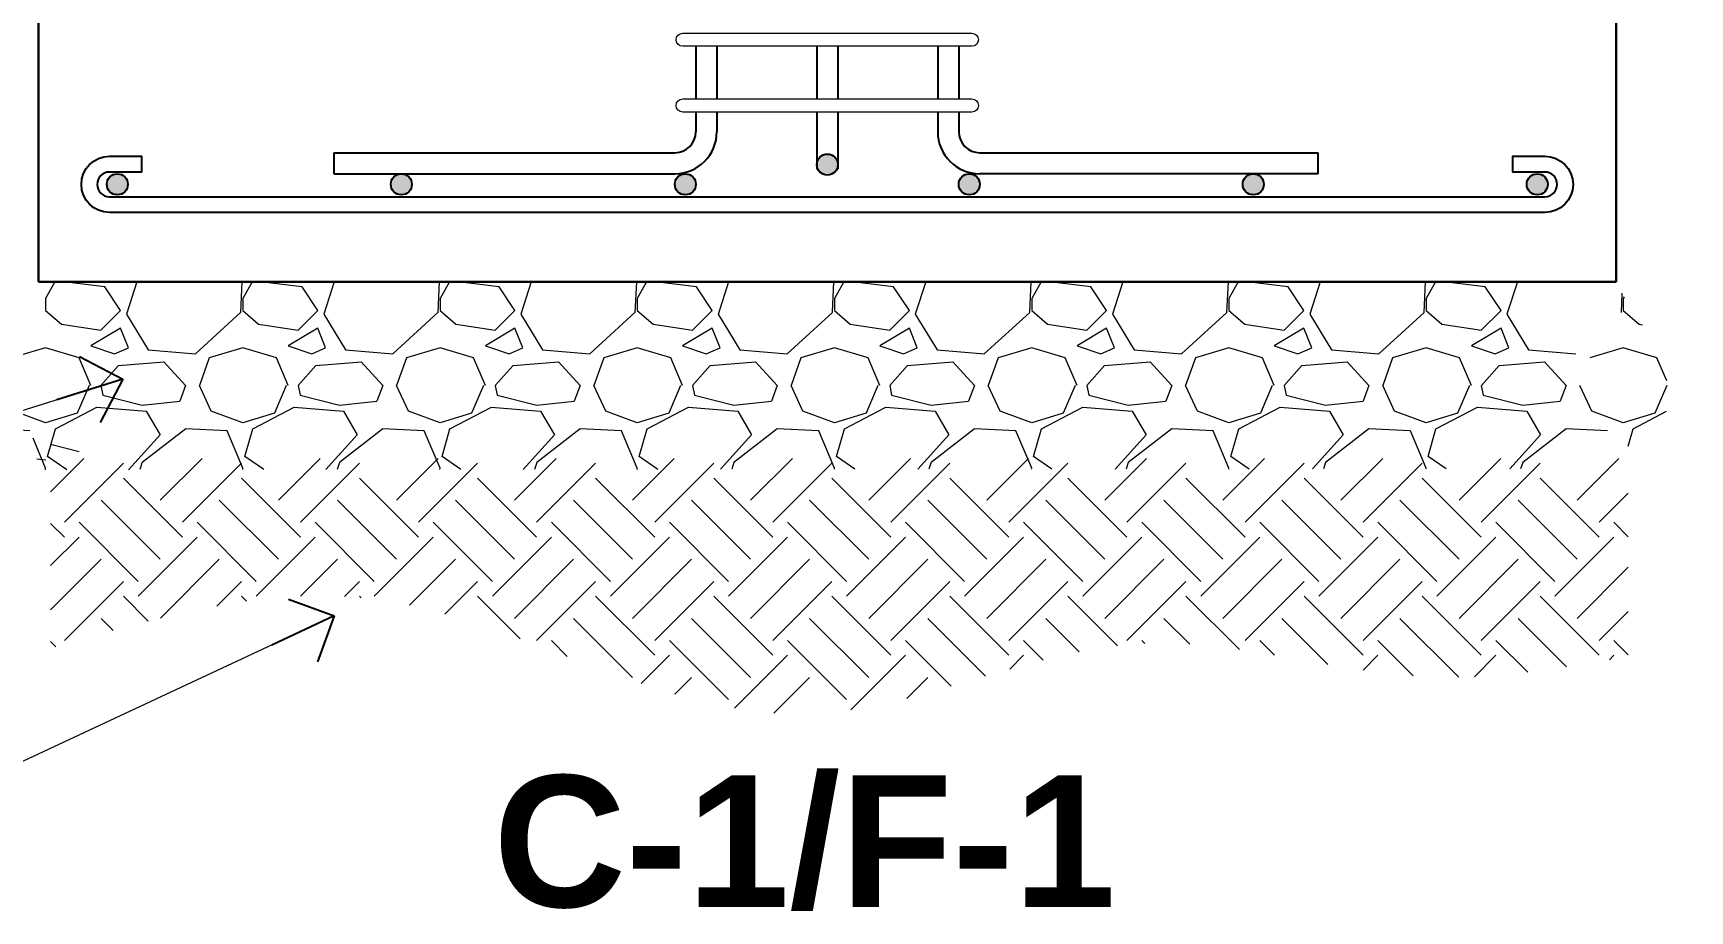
# Model space of a CAD drawing. Header units: millimetres. Extents: x 1634676 to 2568129, y -408635 to -190573.
# Drawn here: x 2472946 to 2474206, y -308494 to -307828 of the extents above; entities that cross this region are included whole.
import ezdxf

# ---------------------------------------------------------------- set-up
doc = ezdxf.new("R2010")
doc.units = ezdxf.units.MM
doc.header["$MEASUREMENT"] = 0
doc.linetypes.add('HIDDEN', pattern=[0.375, 0.25, -0.125])
doc.layers.get('0').update_dxf_attribs({"lineweight": 15})
doc.layers.get('Defpoints').update_dxf_attribs({"color": 250})
for name, color, linetype, lineweight in [('ST-COL_E', 6, 'Continuous', 30), ('ST-DIM_E', 250, 'Continuous', 13), ('ST-GIRDER_E', 3, 'HIDDEN', 30), ('ST-HATCH_E', 250, 'Continuous', 9), ('ST-STL_E', 5, 'Continuous', 25), ('ST-TIES_E', 14, 'Continuous', 15)]:
    doc.layers.add(name, color=color, linetype=linetype, lineweight=lineweight)
doc.styles.add('ST_TEXT', font='romans.shx', dxfattribs={"width": 0.75})
doc.styles.get("Standard").update_dxf_attribs({"font": 'GOTHIC.TTF'})
doc.dimstyles.new('ST_D25', dxfattribs={"dimscale": 25, "dimtxt": 2, "dimasz": 1.2, "dimexe": 1.5, "dimexo": 1, "dimgap": 1, "dimtad": 1, "dimdec": 0, "dimzin": 1, "dimdsep": 46, "dimtxsty": 'ST_TEXT', "dimblk": 'OpenIndicator', "dimcen": 1, "dimclrd": 256, "dimclre": 256, "dimclrt": 7, "dimadec": 0, "dimazin": 0, "dimtfac": 1, "dimtdec": 0, "dimtix": 1, "dimtmove": 2, "dimatfit": 3, "dimldrblk": 'OPEN90', "dimfxl": 0.075, "dimlwd": -1, "dimlwe": -1, "dimarcsym": 0})
doc.dimstyles.new('ST_D35', dxfattribs={"dimscale": 35, "dimtxt": 2, "dimasz": 1.2, "dimexe": 1.5, "dimexo": 1, "dimgap": 1, "dimtad": 1, "dimdec": 0, "dimzin": 1, "dimdsep": 46, "dimtxsty": 'ST_TEXT', "dimblk": 'OpenIndicator', "dimcen": 1, "dimclrd": 256, "dimclre": 256, "dimclrt": 7, "dimadec": 0, "dimazin": 0, "dimtfac": 1, "dimtdec": 0, "dimtix": 1, "dimtmove": 2, "dimatfit": 3, "dimldrblk": 'OPEN90', "dimfxl": 0.075, "dimlwd": -1, "dimlwe": -1, "dimarcsym": 0})

# ---------------------------------------------------------------- blocks, each defined once
blk = doc.blocks.new('OpenIndicator')
at = {"layer": 'ST-DIM_E'}
h = blk.add_hatch(color=255, dxfattribs=at)
h.paths.add_polyline_path([(0.3500000000000002, 0), (0.3645194722411961, 0, 0.4142135623730951), (2.775557561562891e-16, 0.364519472241196), (2.775557561562891e-16, 0.3500000000000001, -0.4142135623730951)])
h.paths.add_polyline_path([(2.775557561562891e-16, 0.3500000000000001), (2.775557561562891e-16, 0.364519472241196, 0.4142135623730951), (-0.3645194722411955, 0), (-0.3499999999999998, 0, -0.4142135623730953)])
h.paths.add_polyline_path([(1.665334536937735e-16, -0.3499999999999999), (1.665334536937735e-16, -0.3645194722411956, 0.4142135623730951), (0.3645194722411961, 0), (0.3500000000000002, 0, -0.4142135623730949)])
h.paths.add_polyline_path([(-0.3499999999999998, 0), (-0.3645194722411955, 0, 0.4142135623730949), (1.665334536937735e-16, -0.3645194722411956), (1.665334536937735e-16, -0.3499999999999999, -0.4142135623730949)])
at = {"layer": 'ST-DIM_E', "color": 255}
blk.add_line((2.983402616018552e-16, 0.6342797221434002), (1.457489482482074e-16, -0.6342797221434002), dxfattribs=at)
at = {"layer": 'ST-DIM_E', "color": 255, "const_width": 0.01}
blk.add_lwpolyline([(-0.6295341379212689, 0), (0.6295341379212693, 0)], dxfattribs=at)
at = {"layer": 'ST-DIM_E', "color": 255}
for centre, radius in [((3.33066907387547e-16, 1.443384749626027e-16), 0.3645194722411958), ((2.220446049250313e-16, 1.443384749626027e-16), 0.35)]:
    blk.add_circle(centre, radius, dxfattribs=at)
blk = doc.blocks.new('*D1627')
at = {"layer": 'Defpoints', "color": 0, "transparency": 16777216}
for p in [(2472728.268371962, -307766.388820698), (2472949.849165814, -307766.388820698), (2472949.849165814, -308016.388820698)]:
    blk.add_point(p, dxfattribs=at)
at = {"layer": 'ST-DIM_E', "transparency": 16777216}
for p, q in [((2472924.849165814, -307766.388820698), (2472690.768371962, -307766.388820698)), ((2472728.268371962, -307986.388820698), (2472728.268371962, -307796.388820698)), ((2472924.849165814, -308016.388820698), (2472690.768371962, -308016.388820698))]:
    blk.add_line(p, q, dxfattribs=at)
at = {"layer": 'ST-DIM_E', "transparency": 16777216, "xscale": 30, "yscale": 30, "zscale": 30}
for p, rotation in [((2472728.268371962, -307766.388820698), 90), ((2472728.268371962, -308016.388820698), 270)]:
    blk.add_blockref('OpenIndicator', p, dxfattribs=dict(at, rotation=rotation))
at = {"layer": 'ST-DIM_E', "color": 7, "transparency": 16777216, "insert": (2472678.268371962, -307891.3888206987), "char_height": 50, "attachment_point": 5, "rotation": 90, "style": 'ST_TEXT'}
blk.add_mtext('300', dxfattribs=at)
blk = doc.blocks.new('_Open90')
at = {"color": 0, "linetype": 'ByBlock', "lineweight": -2}
for p, q in [((-0.5, 0.5), (0, 0)), ((0, 0), (-1, 0)), ((0, 0), (-0.5, -0.5))]:
    blk.add_line(p, q, dxfattribs=at)

msp = doc.modelspace()

# ---------------------------------------------------------------- hatches: boundary and pattern name
at = {"layer": 'ST-GIRDER_E', "linetype": 'HIDDEN', "ltscale": 2, "true_color": 0xc7c8ca}
h = msp.add_hatch(color=9, dxfattribs=at)
h.dxf.hatch_style = 1
h.paths.add_polyline_path([(2473541.849165814, -307927.3719121771, 1), (2473557.849165814, -307927.3719121771, 1)])
h = msp.add_hatch(color=9, dxfattribs=at)
h.dxf.hatch_style = 1
h.paths.add_polyline_path([(2473001.849165814, -307942.3888206942, 1), (2473017.849165814, -307942.3888206942, 1)])
h = msp.add_hatch(color=9, dxfattribs=at)
h.dxf.hatch_style = 1
h.paths.add_polyline_path([(2473217.849165814, -307942.3888206942, 1), (2473233.849165814, -307942.3888206942, 1)])
h = msp.add_hatch(color=9, dxfattribs=at)
h.dxf.hatch_style = 1
h.paths.add_polyline_path([(2473433.849165814, -307942.3888206942, 1), (2473449.849165814, -307942.3888206942, 1)])
h = msp.add_hatch(color=9, dxfattribs=at)
h.dxf.hatch_style = 1
h.paths.add_polyline_path([(2473649.849165814, -307942.3888206942, 1), (2473665.849165814, -307942.3888206942, 1)])
h = msp.add_hatch(color=9, dxfattribs=at)
h.dxf.hatch_style = 1
h.paths.add_polyline_path([(2473865.849165814, -307942.3888206942, 1), (2473881.849165814, -307942.3888206942, 1)])
h = msp.add_hatch(color=9, dxfattribs=at)
h.dxf.hatch_style = 1
h.paths.add_polyline_path([(2474081.849165814, -307942.3888206942, 1), (2474097.849165814, -307942.3888206942, 1)])
h = msp.add_hatch(color=9, dxfattribs=at)
h.dxf.hatch_style = 1
h.paths.add_polyline_path([(2474081.849165814, -307942.3888206942, 1), (2474097.849165814, -307942.3888206942, 1)])
at = {"layer": 'ST-HATCH_E'}
h = msp.add_hatch(dxfattribs=at)
h.set_pattern_fill('GRAVEL', color=256, scale=150, angle=180)
h.set_pattern_definition([(48.012787504, (441246.3225926473, -97046.1380657343), (1200.00000000001, 1350), [20.1804, -1997.863207061054]), (4.969740727999996, (441259.8225926473, -97031.1380657343), (-1799.999999999996, -150.0000000000051), [34.6302, -3428.388714184499]), (312.510447078, (441294.3225926324, -97028.1380657343), (-1500.000000000017, 1649.99999999998), [24.4182, -2417.404889414955]), (87.27368900599998, (441352.8225926324, -96990.63806573057), (-150.000000000004, -3000.000000000003), [31.53569999999977, -3122.033706244333]), (112.833654178, (441354.3225926324, -96959.1380657343), (749.999999999998, -1800.000000000004), [30.92324999999987, -3061.405969213228]), (177.273689006, (441342.3225926473, -96930.6380657343), (3000.000000000003, -150.0000000000042), [31.5357, -3122.03370624435]), (217.6942404667, (441310.8225926324, -96929.13806573057), (1950, 1499.999999999996), [41.70434999999999, -4128.727282337401]), (252.2553283749, (441277.8225926473, -96954.63806573057), (-1050.000000000005, -3300), [39.3732, -3897.948224522009]), (301.429565615, (441265.8225926324, -96992.1380657343), (1200.000000000003, -1949.999999999998), [31.6425, -3132.61096645935]), (355.236358309, (441282.3225926324, -97019.13806573057), (-1649.999999999997, 150.0000000000059), [36.12479999999999, -1770.114386818845]), (42.39743779799998, (441318.3225926473, -97022.13806573057), (1799.999999999995, 1649.999999999996), [46.7172, -4625.006250719234]), (318.814074834, (441204.3225926473, -96989.13806573057), (1050.000000000005, -900), [15.94515, -1578.576721910205]), (351.46923439, (441216.3225926473, -96999.6380657343), (-1950, 299.9999999999995), [30.33555, -3003.22671242355]), (45, (441246.3225926473, -97004.13806573057), (3.502244067671177e-14, 149.9999999999899), [21.21315, -190.918884355965]), (23.19859051400003, (441256.8225926473, -97022.13806573057), (-749.9999999999983, -299.9999999999961), [11.4237, -1130.942265879585]), (111.801409486, (441267.3225926324, -97017.6380657343), (149.9999999999525, -450.0000000000154), [16.15545, -791.619271070175]), (210.9637565321, (441261.3225926473, -97002.6380657343), (-450.000000000008, -299.9999999999969), [26.23935, -848.403434226795]), (341.565051177, (441238.8225926324, -97016.13806573057), (-300.0000000000017, 149.9999999999965), [18.97365, -455.3679990252598]), (196.389540334, (441354.3225926324, -97017.6380657343), (-1499.999999999995, -450.0000000000064), [26.58, -2631.42677200041]), (250.3461759419, (441328.8225926473, -97025.13806573057), (600.0000000001833, 1650.00000000051), [22.29915, -2207.61116209785]), (113.1985905139999, (441238.8225926324, -97046.1380657343), (299.9999999999955, -749.9999999999986), [22.84725, -1119.518715879585]), (163.610459666, (441229.8225926473, -97025.13806573057), (1499.999999999995, -450.0000000000067), [26.57999999999987, -2631.426772000333]), (159.44395478, (441354.3225926324, -96924.63806573057), (750.0000000000055, -300.0000000000038), [25.632, -1255.968561797625]), (114.775140569, (441330.3225926473, -96915.6380657343), (750.0000000000006, -1650), [21.4767, -2126.1964594914]), (246.8014094864, (441237.3225926324, -96896.13806573057), (-299.9999999999973, -749.9999999999955), [22.84725, -1119.518715879585]), (197.3540246363, (441228.3225926473, -96917.13806573057), (1949.999999999996, 599.9999999999942), [25.14465, -2489.313542136]), (249.4439547804, (441310.8225926324, -96896.13806573057), (300.0000000000011, 749.9999999999932), [12.81599999999993, -1268.784561797617]), (281.309932474, (441246.3225926473, -96896.13806573057), (149.9999999999945, -600.0000000000018), [7.6485, -757.20442703892]), (345.963756532, (441247.8225926473, -96903.63806573057), (-449.9999999999938, 150.0000000000003), [30.92325, -587.5425938426552]), (6.009005956999972, (441277.8225926473, -96911.13806573057), (-1500.000000000007, -149.9999999999973), [28.6575, -2837.08847618142]), (123.690067526, (441261.3225926473, -96989.13806573057), (149.999999999998, -299.9999999999979), [21.6333, -519.1993913196001]), (173.1572265869999, (441249.3225926473, -96971.13806573057), (-2550.000000000002, 300.0000000000082), [37.7691, -3739.134393604245]), (240.9453959009, (441211.8225926324, -96966.6380657343), (599.9999999999965, 1049.999999999997), [15.4434, -1528.90112114805]), (270, (441204.3225926473, -96980.13806573057), (149.9999999999999, -150), [9, -141]), (300.256437164, (441280.8225926324, -96915.6380657343), (-600.0000000000013, 1050.000000000001), [20.8386, -2063.02799841747]), (228.0127875042, (441291.3225926473, -96933.6380657343), (-1200, -1349.999999999996), [40.3608, -1977.682807061055]), (180, (441264.3225926473, -96963.6380657343), (-150, -150), [39, -111]), (145.3048464690001, (441225.3225926324, -96963.6380657343), (-1500.00000000002, 1049.999999999974), [23.7171, -2347.9911451263]), (74.05460409900003, (441205.8225926473, -96950.13806573057), (150.0000000000057, 600.0000000000007), [21.8403, -1070.176183392075]), (27.64597536400002, (441211.8225926324, -96929.13806573057), (2849.999999999993, 1500.000000000007), [35.55975000000001, -3520.42112733891]), (355.42607874, (441243.3225926473, -96912.6380657343), (1949.999999999993, -150.0000000000004), [37.61985, -3724.361011195335])])
edge = h.paths.add_edge_path()
edge.add_spline(control_points=[(2474148.66039236, -308150.6663997819), (2474149.338559525, -308141.7368525019), (2474205.91096762, -308136.2883735126), (2474180.930349113, -308061.6226146606), (2474164.495959537, -308041.2675914181), (2474149.849165814, -308016.3888206942)], knot_values=[0.003908863949199546, 0.003908863949199546, 0.003908863949199546, 0.003908863949199546, 0.03072613279724229, 0.09957631433818252, 0.1387455386454375, 0.1387455386454375, 0.1387455386454375, 0.1387455386454375], degree=3, periodic=0)
edge.add_line((2474149.849165814, -308016.3888206942), (2472949.849165813, -308016.388820696))
edge.add_spline(control_points=[(2472949.849165814, -308016.3888206979), (2472947.388059111, -308029.7358672408), (2472951.252022596, -308064.0776681652), (2472879.344529734, -308111.6071183434), (2472949.879739241, -308134.9599400734), (2472948.359789909, -308154.5710860653)], knot_values=[0, 0, 0, 0, 0.04044106263720304, 0.1024602291277422, 0.1613566514126297, 0.1613566514126297, 0.1613566514126297, 0.1613566514126297], degree=3, periodic=0)
edge.add_line((2472948.596685173, -308151.3538369288), (2472948.703251888, -308159.2635754561))
edge.add_line((2472948.7032519, -308159.2635754583), (2474148.660392362, -308158.564934596))

# ---------------------------------------------------------------- linework, layer by layer
at = {"layer": 'ST-COL_E'}
for p, q in [((2472949.849165814, -307766.6991332633), (2472949.849165814, -308016.3888206979)), ((2474149.849165814, -308016.3888206942), (2474149.849165814, -307766.6991332633)), ((2472949.849165814, -308016.3888206979), (2474149.849165814, -308016.3888206942))]:
    msp.add_line(p, q, dxfattribs=at)
at = {"layer": 'ST-HATCH_E', "ltscale": 100}
for p, q in [((2472980.844598608, -308145.604736199), (2472959.10526097, -308140.1699193133)), ((2472959.10526097, -308175.9994884593), (2472984.440220402, -308150.6645290306)), ((2472959.10526097, -308175.9994884593), (2472984.440220402, -308150.6645290306)), ((2472969.542654546, -308199.238055346), (2473014.443935157, -308154.3367747416)), ((2472969.542654546, -308199.238055346), (2473014.443935157, -308154.3367747416)), ((2473042.507235528, -308182.4000751203), (2473074.242781611, -308150.6645290306)), ((2473042.507235528, -308182.4000751203), (2473074.242781611, -308150.6645290306)), ((2473059.345215754, -308199.238055346), (2473104.246496366, -308154.3367747416)), ((2473059.345215754, -308199.238055346), (2473104.246496366, -308154.3367747416)), ((2473132.309796737, -308182.4000751203), (2473164.045342819, -308150.6645290306)), ((2473132.309796737, -308182.4000751203), (2473164.045342819, -308150.6645290306)), ((2473149.147776978, -308199.238055346), (2473194.049057574, -308154.3367747416)), ((2473149.147776978, -308199.238055346), (2473194.049057574, -308154.3367747416)), ((2473222.112357946, -308182.4000751203), (2473253.847904028, -308150.6645290306)), ((2473222.112357946, -308182.4000751203), (2473253.847904028, -308150.6645290306)), ((2473238.950338186, -308199.238055346), (2473283.851618783, -308154.3367747416)), ((2473238.950338186, -308199.238055346), (2473283.851618783, -308154.3367747416)), ((2473311.914919154, -308182.4000751203), (2473343.650465251, -308150.6645290306)), ((2473311.914919154, -308182.4000751203), (2473343.650465251, -308150.6645290306)), ((2473328.752899395, -308199.238055346), (2473373.654180007, -308154.3367747416)), ((2473328.752899395, -308199.238055346), (2473373.654180007, -308154.3367747416)), ((2473401.717480378, -308182.4000751203), (2473433.45302646, -308150.6645290306)), ((2473401.717480378, -308182.4000751203), (2473433.45302646, -308150.6645290306)), ((2473418.555460589, -308199.238055346), (2473463.4567412, -308154.3367747416)), ((2473418.555460589, -308199.238055346), (2473463.4567412, -308154.3367747416)), ((2473491.520041586, -308182.4000751203), (2473523.255587669, -308150.6645290306)), ((2473491.520041586, -308182.4000751203), (2473523.255587669, -308150.6645290306)), ((2473508.358021797, -308199.238055346), (2473553.259302409, -308154.3367747416)), ((2473508.358021797, -308199.238055346), (2473553.259302409, -308154.3367747416)), ((2473581.322602795, -308182.4000751203), (2473613.058148877, -308150.6645290306)), ((2473581.322602795, -308182.4000751203), (2473613.058148877, -308150.6645290306)), ((2473598.160583021, -308199.238055346), (2473643.061863618, -308154.3367747416)), ((2473598.160583021, -308199.238055346), (2473643.061863618, -308154.3367747416)), ((2473671.125164004, -308182.4000751203), (2473702.860710086, -308150.6645290306)), ((2473671.125164004, -308182.4000751203), (2473702.860710086, -308150.6645290306)), ((2473687.963144229, -308199.238055346), (2473732.864424826, -308154.3367747416)), ((2473687.963144229, -308199.238055346), (2473732.864424826, -308154.3367747416)), ((2473760.927725212, -308182.4000751203), (2473792.663271309, -308150.6645290306)), ((2473760.927725212, -308182.4000751203), (2473792.663271309, -308150.6645290306)), ((2473777.765705438, -308199.238055346), (2473822.666986035, -308154.3367747416)), ((2473777.765705438, -308199.238055346), (2473822.666986035, -308154.3367747416)), ((2473850.730286421, -308182.4000751203), (2473882.465832518, -308150.6645290306)), ((2473850.730286421, -308182.4000751203), (2473882.465832518, -308150.6645290306)), ((2473867.568266646, -308199.238055346), (2473912.469547258, -308154.3367747416)), ((2473867.568266646, -308199.238055346), (2473912.469547258, -308154.3367747416)), ((2473940.532847644, -308182.4000751203), (2473972.268393727, -308150.6645290306)), ((2473940.532847644, -308182.4000751203), (2473972.268393727, -308150.6645290306)), ((2473957.370827855, -308199.238055346), (2474002.272108467, -308154.3367747416)), ((2473957.370827855, -308199.238055346), (2474002.272108467, -308154.3367747416)), ((2474030.335408853, -308182.4000751203), (2474062.070954935, -308150.6645290306)), ((2474030.335408853, -308182.4000751203), (2474062.070954935, -308150.6645290306)), ((2474047.173389064, -308199.238055346), (2474092.074669675, -308154.3367747416)), ((2474047.173389064, -308199.238055346), (2474092.074669675, -308154.3367747416)), ((2474120.137970062, -308182.4000751203), (2474151.873516144, -308150.6645290306)), ((2474120.137970062, -308182.4000751203), (2474151.873516144, -308150.6645290306)), ((2473059.345215754, -308210.4633754989), (2473014.443935157, -308165.5620948909)), ((2473059.345215754, -308210.4633754989), (2473014.443935157, -308165.5620948909)), ((2473149.147776978, -308210.4633754989), (2473104.246496366, -308165.5620948909)), ((2473149.147776978, -308210.4633754989), (2473104.246496366, -308165.5620948909)), ((2473238.950338186, -308210.4633754989), (2473194.049057574, -308165.5620948909)), ((2473238.950338186, -308210.4633754989), (2473194.049057574, -308165.5620948909)), ((2473328.752899395, -308210.4633754989), (2473283.851618783, -308165.5620948909)), ((2473328.752899395, -308210.4633754989), (2473283.851618783, -308165.5620948909)), ((2473418.555460589, -308210.4633754989), (2473373.654180007, -308165.5620948909)), ((2473418.555460589, -308210.4633754989), (2473373.654180007, -308165.5620948909)), ((2473508.358021797, -308210.4633754989), (2473463.4567412, -308165.5620948909)), ((2473508.358021797, -308210.4633754989), (2473463.4567412, -308165.5620948909)), ((2473598.160583021, -308210.4633754989), (2473553.259302409, -308165.5620948909)), ((2473598.160583021, -308210.4633754989), (2473553.259302409, -308165.5620948909)), ((2473687.963144229, -308210.4633754989), (2473643.061863618, -308165.5620948909)), ((2473687.963144229, -308210.4633754989), (2473643.061863618, -308165.5620948909)), ((2473777.765705438, -308210.4633754989), (2473732.864424826, -308165.5620948909)), ((2473777.765705438, -308210.4633754989), (2473732.864424826, -308165.5620948909)), ((2473867.568266646, -308210.4633754989), (2473822.666986035, -308165.5620948909)), ((2473867.568266646, -308210.4633754989), (2473822.666986035, -308165.5620948909)), ((2473957.370827855, -308210.4633754989), (2473912.469547258, -308165.5620948909)), ((2473957.370827855, -308210.4633754989), (2473912.469547258, -308165.5620948909)), ((2474047.173389064, -308210.4633754989), (2474002.272108467, -308165.5620948909)), ((2474047.173389064, -308210.4633754989), (2474002.272108467, -308165.5620948909)), ((2474136.975950287, -308210.4633754989), (2474092.074669675, -308165.5620948909)), ((2474136.975950287, -308210.4633754989), (2474092.074669675, -308165.5620948909)), ((2473042.507235528, -308227.3013557246), (2472997.605954917, -308182.4000751203)), ((2473042.507235528, -308227.3013557246), (2472997.605954917, -308182.4000751203)), ((2473132.309796737, -308227.3013557246), (2473087.408516125, -308182.4000751203)), ((2473132.309796737, -308227.3013557246), (2473087.408516125, -308182.4000751203)), ((2473222.112357946, -308227.3013557246), (2473177.211077349, -308182.4000751203)), ((2473222.112357946, -308227.3013557246), (2473177.211077349, -308182.4000751203)), ((2473311.914919154, -308227.3013557246), (2473267.013638557, -308182.4000751203)), ((2473311.914919154, -308227.3013557246), (2473267.013638557, -308182.4000751203)), ((2473401.717480378, -308227.3013557246), (2473356.816199766, -308182.4000751203)), ((2473401.717480378, -308227.3013557246), (2473356.816199766, -308182.4000751203)), ((2473491.520041586, -308227.3013557246), (2473446.618760975, -308182.4000751203)), ((2473491.520041586, -308227.3013557246), (2473446.618760975, -308182.4000751203)), ((2473581.322602795, -308227.3013557246), (2473536.421322183, -308182.4000751203)), ((2473581.322602795, -308227.3013557246), (2473536.421322183, -308182.4000751203)), ((2473671.125164004, -308227.3013557246), (2473626.223883407, -308182.4000751203)), ((2473671.125164004, -308227.3013557246), (2473626.223883407, -308182.4000751203)), ((2473760.927725212, -308227.3013557246), (2473716.026444615, -308182.4000751203)), ((2473760.927725212, -308227.3013557246), (2473716.026444615, -308182.4000751203)), ((2473850.730286421, -308227.3013557246), (2473805.829005824, -308182.4000751203)), ((2473850.730286421, -308227.3013557246), (2473805.829005824, -308182.4000751203)), ((2473940.532847644, -308227.3013557246), (2473895.631567033, -308182.4000751203)), ((2473940.532847644, -308227.3013557246), (2473895.631567033, -308182.4000751203)), ((2474030.335408853, -308227.3013557246), (2473985.434128241, -308182.4000751203)), ((2474030.335408853, -308227.3013557246), (2473985.434128241, -308182.4000751203)), ((2474120.137970062, -308227.3013557246), (2474075.23668945, -308182.4000751203)), ((2474120.137970062, -308227.3013557246), (2474075.23668945, -308182.4000751203)), ((2474136.975950287, -308199.238055346), (2474159.10526097, -308177.1087446524)), ((2474136.975950287, -308199.238055346), (2474159.10526097, -308177.1087446524)), ((2472969.542654546, -308210.4633754989), (2472959.10526097, -308200.0259819267)), ((2472969.542654546, -308210.4633754989), (2472959.10526097, -308200.0259819267)), ((2472959.10526097, -308232.1260892166), (2472980.767974706, -308210.4633754989)), ((2472959.10526097, -308232.1260892166), (2472980.767974706, -308210.4633754989)), ((2473025.669255303, -308244.1393359503), (2472980.767974706, -308199.238055346)), ((2473025.669255303, -308244.1393359503), (2472980.767974706, -308199.238055346)), ((2473025.669255303, -308255.3646561032), (2473070.570535915, -308210.4633754989)), ((2473025.669255303, -308255.3646561032), (2473070.570535915, -308210.4633754989)), ((2473115.471816511, -308244.1393359503), (2473070.570535915, -308199.238055346)), ((2473115.471816511, -308244.1393359503), (2473070.570535915, -308199.238055346)), ((2473115.471816511, -308255.3646561032), (2473160.373097123, -308210.4633754989)), ((2473115.471816511, -308255.3646561032), (2473160.373097123, -308210.4633754989)), ((2473205.274377735, -308244.1393359503), (2473160.373097123, -308199.238055346)), ((2473205.274377735, -308244.1393359503), (2473160.373097123, -308199.238055346)), ((2473205.274377735, -308255.3646561032), (2473250.175658332, -308210.4633754989)), ((2473205.274377735, -308255.3646561032), (2473250.175658332, -308210.4633754989)), ((2473295.076938943, -308244.1393359503), (2473250.175658332, -308199.238055346)), ((2473295.076938943, -308244.1393359503), (2473250.175658332, -308199.238055346)), ((2473295.076938943, -308255.3646561032), (2473339.97821954, -308210.4633754989)), ((2473295.076938943, -308255.3646561032), (2473339.97821954, -308210.4633754989)), ((2473384.879500152, -308244.1393359503), (2473339.97821954, -308199.238055346)), ((2473384.879500152, -308244.1393359503), (2473339.97821954, -308199.238055346)), ((2473384.879500152, -308255.3646561032), (2473429.780780749, -308210.4633754989)), ((2473384.879500152, -308255.3646561032), (2473429.780780749, -308210.4633754989)), ((2473474.682061346, -308244.1393359503), (2473429.780780749, -308199.238055346)), ((2473474.682061346, -308244.1393359503), (2473429.780780749, -308199.238055346)), ((2473474.682061346, -308255.3646561032), (2473519.583341958, -308210.4633754989)), ((2473474.682061346, -308255.3646561032), (2473519.583341958, -308210.4633754989)), ((2473564.484622554, -308244.1393359503), (2473519.583341958, -308199.238055346)), ((2473564.484622554, -308244.1393359503), (2473519.583341958, -308199.238055346)), ((2473564.484622554, -308255.3646561032), (2473609.385903166, -308210.4633754989)), ((2473564.484622554, -308255.3646561032), (2473609.385903166, -308210.4633754989)), ((2473654.287183778, -308244.1393359503), (2473609.385903166, -308199.238055346)), ((2473654.287183778, -308244.1393359503), (2473609.385903166, -308199.238055346)), ((2473654.287183778, -308255.3646561032), (2473699.188464375, -308210.4633754989)), ((2473654.287183778, -308255.3646561032), (2473699.188464375, -308210.4633754989)), ((2473744.089744987, -308244.1393359503), (2473699.188464375, -308199.238055346)), ((2473744.089744987, -308244.1393359503), (2473699.188464375, -308199.238055346)), ((2473744.089744987, -308255.3646561032), (2473788.991025583, -308210.4633754989)), ((2473744.089744987, -308255.3646561032), (2473788.991025583, -308210.4633754989)), ((2473833.892306195, -308244.1393359503), (2473788.991025583, -308199.238055346)), ((2473833.892306195, -308244.1393359503), (2473788.991025583, -308199.238055346)), ((2473833.892306195, -308255.3646561032), (2473878.793586792, -308210.4633754989)), ((2473833.892306195, -308255.3646561032), (2473878.793586792, -308210.4633754989)), ((2473923.694867404, -308244.1393359503), (2473878.793586792, -308199.238055346)), ((2473923.694867404, -308244.1393359503), (2473878.793586792, -308199.238055346)), ((2473923.694867404, -308255.3646561032), (2473968.596148015, -308210.4633754989)), ((2473923.694867404, -308255.3646561032), (2473968.596148015, -308210.4633754989)), ((2474013.497428612, -308244.1393359503), (2473968.596148015, -308199.238055346)), ((2474013.497428612, -308244.1393359503), (2473968.596148015, -308199.238055346)), ((2474013.497428612, -308255.3646561032), (2474058.398709224, -308210.4633754989)), ((2474013.497428612, -308255.3646561032), (2474058.398709224, -308210.4633754989)), ((2474103.299989821, -308244.1393359503), (2474058.398709224, -308199.238055346)), ((2474103.299989821, -308244.1393359503), (2474058.398709224, -308199.238055346)), ((2474103.299989821, -308255.3646561032), (2474148.201270433, -308210.4633754989)), ((2474103.299989821, -308255.3646561032), (2474148.201270433, -308210.4633754989)), ((2474159.10526097, -308210.1420458866), (2474148.201270433, -308199.238055346)), ((2474159.10526097, -308210.1420458866), (2474148.201270433, -308199.238055346)), ((2472959.10526097, -308265.8020496716), (2472997.605954917, -308227.3013557246)), ((2472959.10526097, -308265.8020496716), (2472997.605954917, -308227.3013557246)), ((2473042.719060989, -308271.9908108724), (2473087.408516125, -308227.3013557246)), ((2473042.719060989, -308271.9908108724), (2473087.408516125, -308227.3013557246)), ((2473149.066192986, -308255.4462400762), (2473177.211077349, -308227.3013557246)), ((2473149.066192986, -308255.4462400762), (2473177.211077349, -308227.3013557246)), ((2473232.0208544, -308262.2941398894), (2473267.013638557, -308227.3013557246)), ((2473232.0208544, -308262.2941398894), (2473267.013638557, -308227.3013557246)), ((2473311.914919154, -308272.2026363251), (2473356.816199766, -308227.3013557246)), ((2473311.914919154, -308272.2026363251), (2473356.816199766, -308227.3013557246)), ((2473401.717480378, -308272.2026363251), (2473446.618760975, -308227.3013557246)), ((2473401.717480378, -308272.2026363251), (2473446.618760975, -308227.3013557246)), ((2473491.520041586, -308272.2026363251), (2473536.421322183, -308227.3013557246)), ((2473491.520041586, -308272.2026363251), (2473536.421322183, -308227.3013557246)), ((2473581.322602795, -308272.2026363251), (2473626.223883407, -308227.3013557246)), ((2473581.322602795, -308272.2026363251), (2473626.223883407, -308227.3013557246)), ((2473671.125164004, -308272.2026363251), (2473716.026444615, -308227.3013557246)), ((2473671.125164004, -308272.2026363251), (2473716.026444615, -308227.3013557246)), ((2473760.927725212, -308272.2026363251), (2473805.829005824, -308227.3013557246)), ((2473760.927725212, -308272.2026363251), (2473805.829005824, -308227.3013557246)), ((2473850.730286421, -308272.2026363251), (2473895.631567033, -308227.3013557246)), ((2473850.730286421, -308272.2026363251), (2473895.631567033, -308227.3013557246)), ((2473940.532847644, -308272.2026363251), (2473985.434128241, -308227.3013557246)), ((2473940.532847644, -308272.2026363251), (2473985.434128241, -308227.3013557246)), ((2474030.335408853, -308272.2026363251), (2474075.23668945, -308227.3013557246)), ((2474030.335408853, -308272.2026363251), (2474075.23668945, -308227.3013557246)), ((2474120.137970062, -308272.2026363251), (2474159.10526097, -308233.2353454096)), ((2474120.137970062, -308272.2026363251), (2474159.10526097, -308233.2353454096)), ((2472969.542654546, -308289.0406165546), (2473014.443935157, -308244.1393359503)), ((2472969.542654546, -308289.0406165546), (2473014.443935157, -308244.1393359503)), ((2473085.539065839, -308262.8467664694), (2473104.246496366, -308244.1393359503)), ((2473085.539065839, -308262.8467664694), (2473104.246496366, -308244.1393359503)), ((2473182.584615515, -308255.6037780134), (2473194.049057574, -308244.1393359503)), ((2473182.584615515, -308255.6037780134), (2473194.049057574, -308244.1393359503)), ((2473259.028676109, -308268.9622786281), (2473283.851618783, -308244.1393359503)), ((2473259.028676109, -308268.9622786281), (2473283.851618783, -308244.1393359503)), ((2473328.752899395, -308289.0406165546), (2473373.654180007, -308244.1393359503)), ((2473328.752899395, -308289.0406165546), (2473373.654180007, -308244.1393359503)), ((2473418.555460589, -308289.0406165546), (2473463.4567412, -308244.1393359503)), ((2473418.555460589, -308289.0406165546), (2473463.4567412, -308244.1393359503)), ((2473508.358021797, -308289.0406165546), (2473553.259302409, -308244.1393359503)), ((2473508.358021797, -308289.0406165546), (2473553.259302409, -308244.1393359503)), ((2473598.160583021, -308289.0406165546), (2473643.061863618, -308244.1393359503)), ((2473598.160583021, -308289.0406165546), (2473643.061863618, -308244.1393359503)), ((2473687.963144229, -308289.0406165546), (2473732.864424826, -308244.1393359503)), ((2473687.963144229, -308289.0406165546), (2473732.864424826, -308244.1393359503)), ((2473777.765705438, -308289.0406165546), (2473822.666986035, -308244.1393359503)), ((2473777.765705438, -308289.0406165546), (2473822.666986035, -308244.1393359503)), ((2473867.568266646, -308289.0406165546), (2473912.469547258, -308244.1393359503)), ((2473867.568266646, -308289.0406165546), (2473912.469547258, -308244.1393359503)), ((2473957.370827855, -308289.0406165546), (2474002.272108467, -308244.1393359503)), ((2473957.370827855, -308289.0406165546), (2474002.272108467, -308244.1393359503)), ((2474047.173389064, -308289.0406165546), (2474092.074669675, -308244.1393359503)), ((2474047.173389064, -308289.0406165546), (2474092.074669675, -308244.1393359503)), ((2473033.377968193, -308274.2986891506), (2473014.443935157, -308255.3646561032)), ((2473033.377968193, -308274.2986891506), (2473014.443935157, -308255.3646561032)), ((2473108.112291829, -308259.2304515591), (2473104.246496366, -308255.3646561032)), ((2473108.112291829, -308259.2304515591), (2473104.246496366, -308255.3646561032)), ((2473195.237042265, -308256.5526407858), (2473194.049057574, -308255.3646561032)), ((2473195.237042265, -308256.5526407858), (2473194.049057574, -308255.3646561032)), ((2473316.210646839, -308287.7236841483), (2473283.851618783, -308255.3646561032)), ((2473316.210646839, -308287.7236841483), (2473283.851618783, -308255.3646561032)), ((2473418.555460589, -308300.2659367038), (2473373.654180007, -308255.3646561032)), ((2473418.555460589, -308300.2659367038), (2473373.654180007, -308255.3646561032)), ((2473508.358021797, -308300.2659367038), (2473463.4567412, -308255.3646561032)), ((2473508.358021797, -308300.2659367038), (2473463.4567412, -308255.3646561032)), ((2473598.160583021, -308300.2659367038), (2473553.259302409, -308255.3646561032)), ((2473598.160583021, -308300.2659367038), (2473553.259302409, -308255.3646561032)), ((2473687.963144229, -308300.2659367038), (2473643.061863618, -308255.3646561032)), ((2473687.963144229, -308300.2659367038), (2473643.061863618, -308255.3646561032)), ((2473770.527142899, -308293.0273741683), (2473732.864424826, -308255.3646561032)), ((2473770.527142899, -308293.0273741683), (2473732.864424826, -308255.3646561032)), ((2473863.263811128, -308295.961481185), (2473822.666986035, -308255.3646561032)), ((2473863.263811128, -308295.961481185), (2473822.666986035, -308255.3646561032)), ((2473957.370827855, -308300.2659367038), (2473912.469547258, -308255.3646561032)), ((2473957.370827855, -308300.2659367038), (2473912.469547258, -308255.3646561032)), ((2474047.173389064, -308300.2659367038), (2474002.272108467, -308255.3646561032)), ((2474047.173389064, -308300.2659367038), (2474002.272108467, -308255.3646561032)), ((2474136.975950287, -308300.2659367038), (2474092.074669675, -308255.3646561032)), ((2474136.975950287, -308300.2659367038), (2474092.074669675, -308255.3646561032)), ((2473006.72947702, -308281.3261584317), (2472997.605954917, -308272.2026363251)), ((2473006.72947702, -308281.3261584317), (2472997.605954917, -308272.2026363251)), ((2473401.717480378, -308317.1039169332), (2473356.816199766, -308272.2026363251)), ((2473401.717480378, -308317.1039169332), (2473356.816199766, -308272.2026363251)), ((2473491.520041586, -308317.1039169332), (2473446.618760975, -308272.2026363251)), ((2473491.520041586, -308317.1039169332), (2473446.618760975, -308272.2026363251)), ((2473581.322602795, -308317.1039169332), (2473536.421322183, -308272.2026363251)), ((2473581.322602795, -308317.1039169332), (2473536.421322183, -308272.2026363251)), ((2473670.157827796, -308316.1365807367), (2473626.223883407, -308272.2026363251)), ((2473670.157827796, -308316.1365807367), (2473626.223883407, -308272.2026363251)), ((2473741.45710759, -308297.6332993148), (2473716.026444615, -308272.2026363251)), ((2473741.45710759, -308297.6332993148), (2473716.026444615, -308272.2026363251)), ((2473825.576582791, -308291.9502132995), (2473805.829005824, -308272.2026363251)), ((2473825.576582791, -308291.9502132995), (2473805.829005824, -308272.2026363251)), ((2473930.63923599, -308307.2103052823), (2473895.631567033, -308272.2026363251)), ((2473930.63923599, -308307.2103052823), (2473895.631567033, -308272.2026363251)), ((2474030.209803672, -308316.9783117635), (2473985.434128241, -308272.2026363251)), ((2474030.209803672, -308316.9783117635), (2473985.434128241, -308272.2026363251)), ((2474112.12710181, -308309.0930487005), (2474075.23668945, -308272.2026363251)), ((2474112.12710181, -308309.0930487005), (2474075.23668945, -308272.2026363251)), ((2474136.975950287, -308289.0406165546), (2474159.10526097, -308266.911305861)), ((2474136.975950287, -308289.0406165546), (2474159.10526097, -308266.911305861)), ((2472963.003024773, -308293.7263069352), (2472959.10526097, -308289.8285431353)), ((2472963.003024773, -308293.7263069352), (2472959.10526097, -308289.8285431353)), ((2473352.076144577, -308301.1385415917), (2473339.97821954, -308289.0406165546)), ((2473352.076144577, -308301.1385415917), (2473339.97821954, -308289.0406165546)), ((2473474.682061346, -308333.9418971589), (2473429.780780749, -308289.0406165546)), ((2473474.682061346, -308333.9418971589), (2473429.780780749, -308289.0406165546)), ((2473564.484622554, -308333.9418971589), (2473519.583341958, -308289.0406165546)), ((2473564.484622554, -308333.9418971589), (2473519.583341958, -308289.0406165546)), ((2473644.134022371, -308323.7887357523), (2473609.385903166, -308289.0406165546)), ((2473644.134022371, -308323.7887357523), (2473609.385903166, -308289.0406165546)), ((2473714.034012706, -308303.8861648788), (2473699.188464375, -308289.0406165546)), ((2473714.034012706, -308303.8861648788), (2473699.188464375, -308289.0406165546)), ((2473791.360635103, -308291.4102260632), (2473788.991025583, -308289.0406165546)), ((2473791.360635103, -308291.4102260632), (2473788.991025583, -308289.0406165546)), ((2473889.871868686, -308300.1188984377), (2473878.793586792, -308289.0406165546)), ((2473889.871868686, -308300.1188984377), (2473878.793586792, -308289.0406165546)), ((2473995.465150626, -308315.9096191725), (2473968.596148015, -308289.0406165546)), ((2473995.465150626, -308315.9096191725), (2473968.596148015, -308289.0406165546)), ((2474082.560859369, -308313.2027666991), (2474058.398709224, -308289.0406165546)), ((2474082.560859369, -308313.2027666991), (2474058.398709224, -308289.0406165546)), ((2474159.10526097, -308299.9446070989), (2474148.201270433, -308289.0406165546)), ((2474159.10526097, -308299.9446070989), (2474148.201270433, -308289.0406165546)), ((2473408.39120415, -308321.655513299), (2473429.780780749, -308300.2659367038)), ((2473408.39120415, -308321.655513299), (2473429.780780749, -308300.2659367038)), ((2473479.26403536, -308340.5852433083), (2473519.583341958, -308300.2659367038)), ((2473479.26403536, -308340.5852433083), (2473519.583341958, -308300.2659367038)), ((2473567.828481884, -308341.8233579932), (2473609.385903166, -308300.2659367038)), ((2473567.828481884, -308341.8233579932), (2473609.385903166, -308300.2659367038)), ((2473688.705675201, -308310.7487258812), (2473699.188464375, -308300.2659367038)), ((2473688.705675201, -308310.7487258812), (2473699.188464375, -308300.2659367038)), ((2473957.352147968, -308311.5099367512), (2473968.596148015, -308300.2659367038)), ((2473957.352147968, -308311.5099367512), (2473968.596148015, -308300.2659367038)), ((2474042.039894299, -308316.6247516175), (2474058.398709224, -308300.2659367038)), ((2474042.039894299, -308316.6247516175), (2474058.398709224, -308300.2659367038)), ((2474144.828215362, -308303.6389917819), (2474148.201270433, -308300.2659367038)), ((2474144.828215362, -308303.6389917819), (2474148.201270433, -308300.2659367038)), ((2473433.967841776, -308329.7548361396), (2473446.618760975, -308317.1039169332)), ((2473433.967841776, -308329.7548361396), (2473446.618760975, -308317.1039169332)), ((2473509.151732685, -308344.3735064318), (2473536.421322183, -308317.1039169332)), ((2473509.151732685, -308344.3735064318), (2473536.421322183, -308317.1039169332)), ((2473610.25933622, -308333.0684641165), (2473626.223883407, -308317.1039169332)), ((2473610.25933622, -308333.0684641165), (2473626.223883407, -308317.1039169332))]:
    msp.add_line(p, q, dxfattribs=at)
at = {"layer": 'ST-HATCH_E'}
msp.add_line((2472955.39073001, -308152.0681175677), (2472948.7032519, -308151.3650406426), dxfattribs=at)
at = {"layer": 'ST-STL_E'}
for p, q in [((2473449.849165814, -307837.5145819572), (2473449.849165814, -307877.5145819535)), ((2473449.849165814, -307837.5145819572), (2473449.849165814, -307877.5145819535)), ((2473465.849165814, -307837.5145819572), (2473465.849165814, -307877.5145819535)), ((2473465.849165814, -307837.5145819572), (2473465.849165814, -307877.5145819535)), ((2473541.849165814, -307837.5145819572), (2473541.849165814, -307877.5145819535)), ((2473541.849165814, -307837.5145819572), (2473541.849165814, -307877.5145819535)), ((2473557.849165814, -307837.5145819572), (2473557.849165814, -307877.5145819535)), ((2473557.849165814, -307837.5145819572), (2473557.849165814, -307877.5145819535)), ((2473633.849165814, -307837.5145819572), (2473633.849165814, -307877.5145819535)), ((2473633.849165814, -307837.5145819572), (2473633.849165814, -307877.5145819535)), ((2473649.849165814, -307837.5145819572), (2473649.849165814, -307877.5145819535)), ((2473649.849165814, -307837.5145819572), (2473649.849165814, -307877.5145819535)), ((2473449.849165814, -307887.5145819535), (2473449.849165814, -307902.3888206942)), ((2473449.849165814, -307887.5145819535), (2473449.849165814, -307902.3888206942)), ((2473465.849165814, -307887.5145819535), (2473465.849165814, -307902.3888206942)), ((2473465.849165814, -307887.5145819535), (2473465.849165814, -307902.3888206942)), ((2473541.849165814, -307887.5145819535), (2473541.849165814, -307930.6425940556)), ((2473557.849165814, -307887.5145819535), (2473557.849165814, -307930.6425940556)), ((2473557.849165814, -307887.5145819535), (2473557.849165814, -307930.6425940556)), ((2473633.849165814, -307887.5145819535), (2473633.849165814, -307902.3888206942)), ((2473633.849165814, -307887.5145819535), (2473633.849165814, -307902.3888206942)), ((2473649.849165814, -307887.5145819535), (2473649.849165814, -307902.3888206942)), ((2473649.849165814, -307887.5145819535), (2473649.849165814, -307902.3888206942)), ((2473174.447567971, -307918.3888206942), (2473433.849165814, -307918.3888206942)), ((2473174.447567971, -307918.3888206942), (2473174.447567971, -307934.3888206942)), ((2473174.447567971, -307918.3888206942), (2473433.849165814, -307918.3888206942)), ((2473174.447567971, -307918.3888206942), (2473174.447567971, -307934.3888206942)), ((2473665.849165814, -307918.3888206942), (2473923.232947411, -307918.3888206942)), ((2473665.849165814, -307918.3888206942), (2473923.232947411, -307918.3888206942)), ((2473923.232947411, -307934.3888206942), (2473923.232947411, -307918.3888206942)), ((2473174.447567971, -307934.3888206942), (2473433.849165814, -307934.3888206942)), ((2473923.232947411, -307934.3888206942), (2473665.849165814, -307934.3888206942)), ((2473923.232947411, -307934.3888206942), (2473665.849165814, -307934.3888206942))]:
    msp.add_line(p, q, dxfattribs=at)
msp.add_lwpolyline([(2473003.842901038, -307933.0507444268, 0.9999999999999999), (2473003.842901038, -307951.7706061577), (2473532.355703638, -307951.7706061577), (2474095.674746962, -307951.7706061577, 0.9999999999999999), (2474095.674746962, -307933.0507444268), (2474071.21826254, -307933.0507444268), (2474071.21826254, -307921.0507444268), (2474095.674746962, -307921.0507444268, -0.9999999999999999), (2474095.674746962, -307963.770606154), (2473532.355703638, -307963.770606154), (2473003.842901038, -307963.770606154, -0.9999999999999999), (2473003.842901038, -307921.0507444268), (2473028.29938546, -307921.0507444268), (2473028.29938546, -307933.0507444268)], format="xyb", close=True, dxfattribs=at)
for centre in [(2473549.849165814, -307927.3719121771), (2473549.849165814, -307927.3719121771), (2473549.849165814, -307927.3719121771), (2473549.849165814, -307927.3719121771), (2473009.849165814, -307942.3888206942), (2473009.849165814, -307942.3888206942), (2473225.849165814, -307942.3888206942), (2473225.849165814, -307942.3888206942), (2473441.849165814, -307942.3888206942), (2473441.849165814, -307942.3888206942), (2473657.849165814, -307942.3888206942), (2473657.849165814, -307942.3888206942), (2473873.849165814, -307942.3888206942), (2473873.849165814, -307942.3888206942), (2474089.849165814, -307942.3888206942), (2474089.849165814, -307942.3888206942), (2474089.849165814, -307942.3888206942), (2474089.849165814, -307942.3888206942)]:
    msp.add_circle(centre, 8, dxfattribs=at)
for centre, radius, start, end in [((2473433.849165814, -307902.3888206942), 16, 270, 0), ((2473433.849165814, -307902.3888206942), 16, 270, 0), ((2473433.849165814, -307902.3888206942), 32, 270, 0), ((2473433.849165814, -307902.3888206942), 32, 270, 0), ((2473665.849165814, -307902.3888206942), 32, 180, 270), ((2473665.849165814, -307902.3888206942), 32, 180, 270), ((2473665.849165814, -307902.3888206942), 16, 180, 270), ((2473665.849165814, -307902.3888206942), 16, 180, 270)]:
    msp.add_arc(centre, radius, start, end, dxfattribs=at)
at = {"layer": 'ST-TIES_E'}
for points in [[(2473439.849165814, -307827.5145819572), (2473659.849165814, -307827.5145819572, -0.9999999999999999), (2473659.849165814, -307837.5145819572), (2473439.849165814, -307837.5145819572, -0.9999999999999999)], [(2473439.849165814, -307877.5145819535), (2473659.849165814, -307877.5145819535, -0.9999999999999999), (2473659.849165814, -307887.5145819535), (2473439.849165814, -307887.5145819535, -0.9999999999999999)]]:
    msp.add_lwpolyline(points, format="xyb", close=True, dxfattribs=at)

# ---------------------------------------------------------------- texts
at = {"insert": (2473295.849165814, -308391.5620639281), "char_height": 100, "attachment_point": 1}
msp.add_mtext_dynamic_manual_height_columns('{\\fArial|b1|i0|c0|p34;C-1/F-1}', width=2333.06058117242, gutter_width=1.377550189191599, heights=[0.4144534988573206], dxfattribs=at)

# ---------------------------------------------------------------- dimensions: what is measured, and where the dimension line sits
at = {"layer": 'ST-DIM_E'}
dim = msp.add_linear_dim(base=(2472728.268371962, -307766.388820698), p1=(2472949.849165814, -308016.3888206979), p2=(2472949.849165814, -307766.3888206979), angle=90, text='300', dimstyle='ST_D25', dxfattribs=at)
dim.commit()
dim.dimension.update_dxf_attribs({"geometry": '*D1627', "text_midpoint": (2472678.268371962, -307891.3888206987)})

# ---------------------------------------------------------------- leaders
for points in [[(2473014.028865291, -308090.5070068407), (2472641.187457453, -308207.0516358495)], [(2473174.885256725, -308270.3915753107), (2472742.193867507, -308472), (2472557.945865587, -308472)]]:
    msp.add_leader(points, dimstyle='ST_D35', override={"dimasz": 1.5, "dimtad": 0}, dxfattribs=at)

doc.saveas('drawing.dxf')
